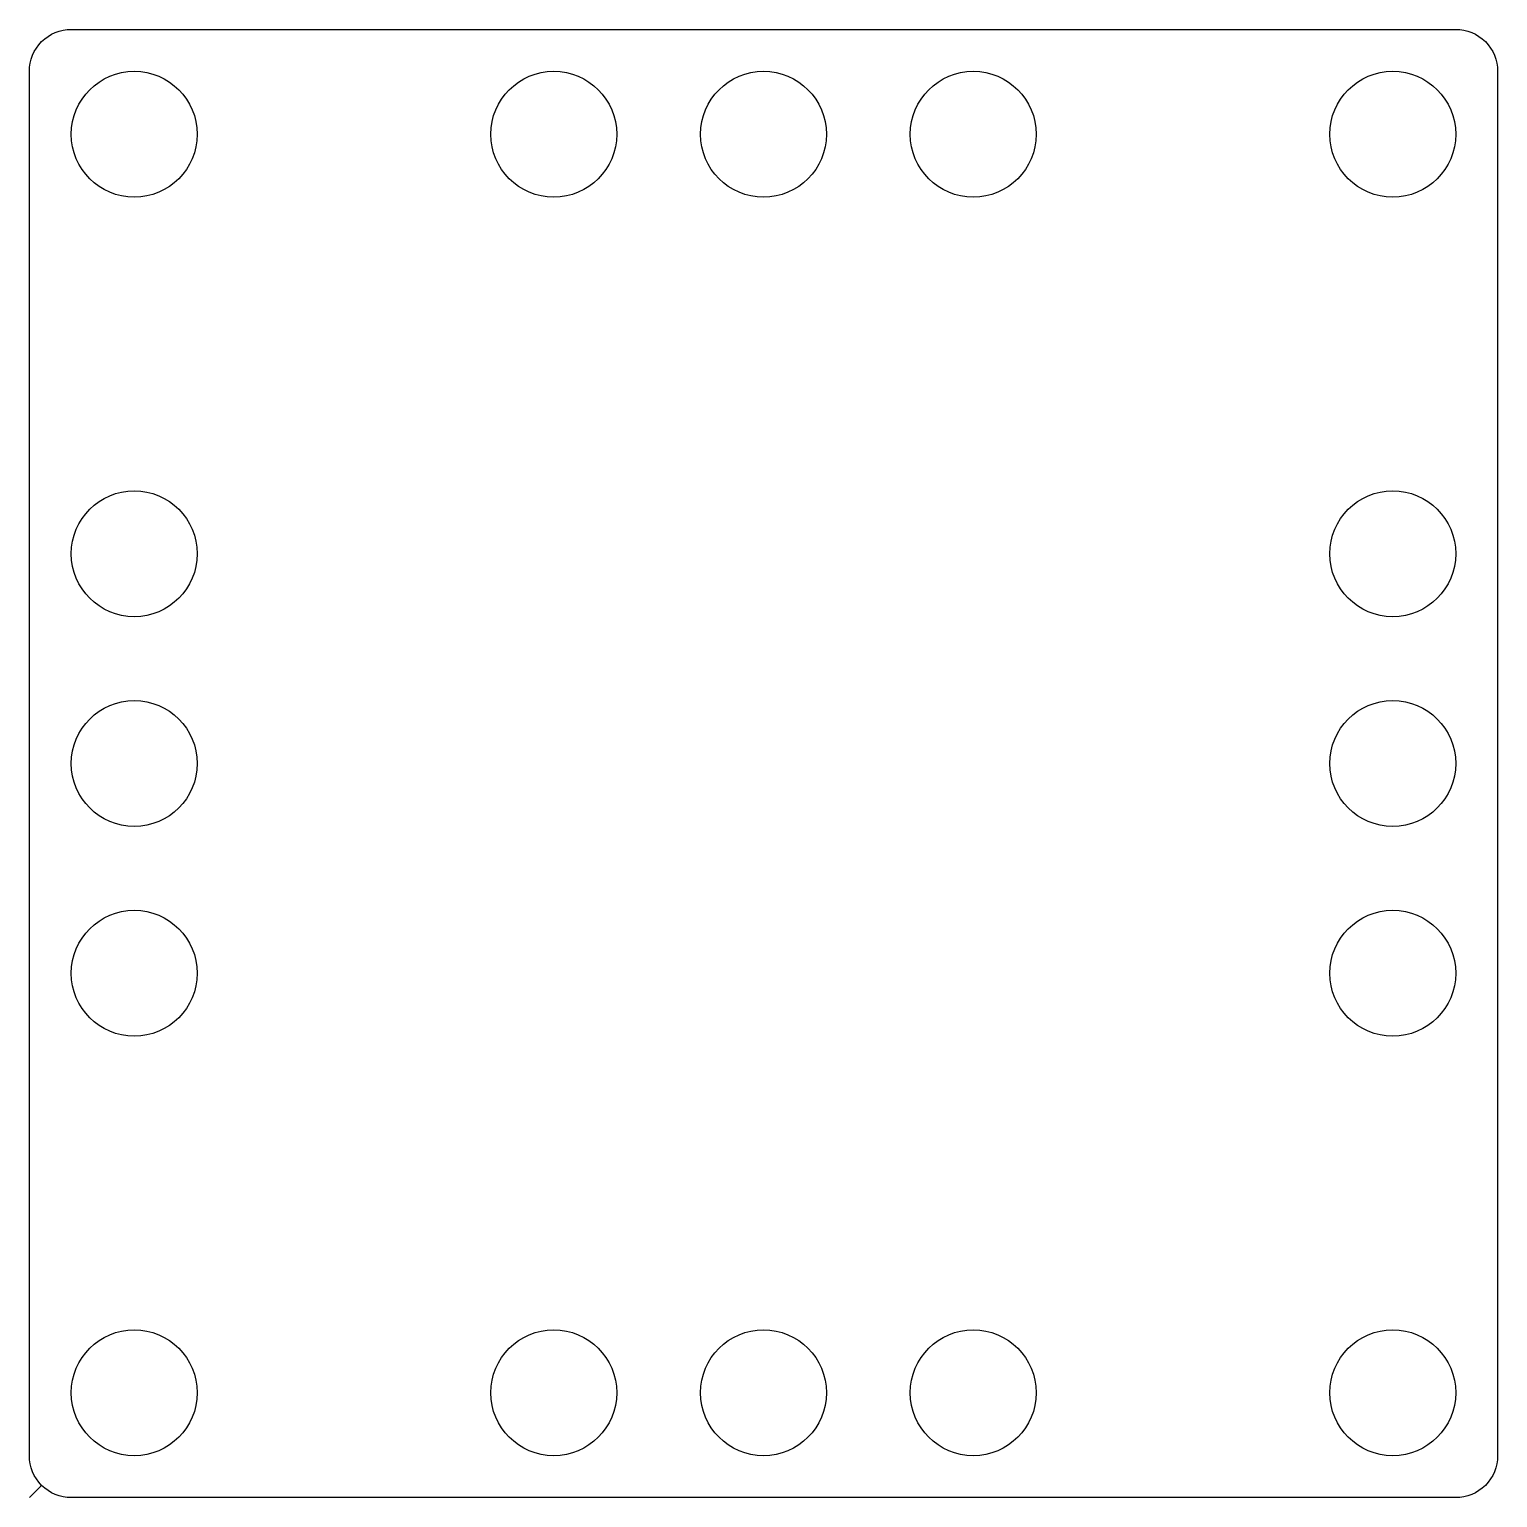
# Model space of a CAD drawing. Header units: millimetres. Extents: x 37 to 93, y -28 to 28.
import ezdxf

# ---------------------------------------------------------------- set-up
doc = ezdxf.new("R2010")
doc.units = ezdxf.units.MM
doc.layers.get('0').update_dxf_attribs({"linetype": 'CONTINUOUS'})

msp = doc.modelspace()

# ---------------------------------------------------------------- linework, layer by layer
msp.add_line((37, -28), (37.469, -27.531))
msp.add_lwpolyline([(38.6, -28, -0.414214), (37, -26.4), (37, 26.4, -0.414214), (38.6, 28), (91.4, 28, -0.414214), (93, 26.4), (93, -26.4, -0.414214), (91.4, -28)], format="xyb", close=True)
for centre in [(41, 24), (57, 24), (65, 24), (73, 24), (89, 24), (41, 8), (89, 8), (41, 0), (89, 0), (41, -8), (89, -8), (41, -24), (57, -24), (65, -24), (73, -24), (89, -24)]:
    msp.add_circle(centre, 2.4)

doc.saveas('drawing.dxf')
